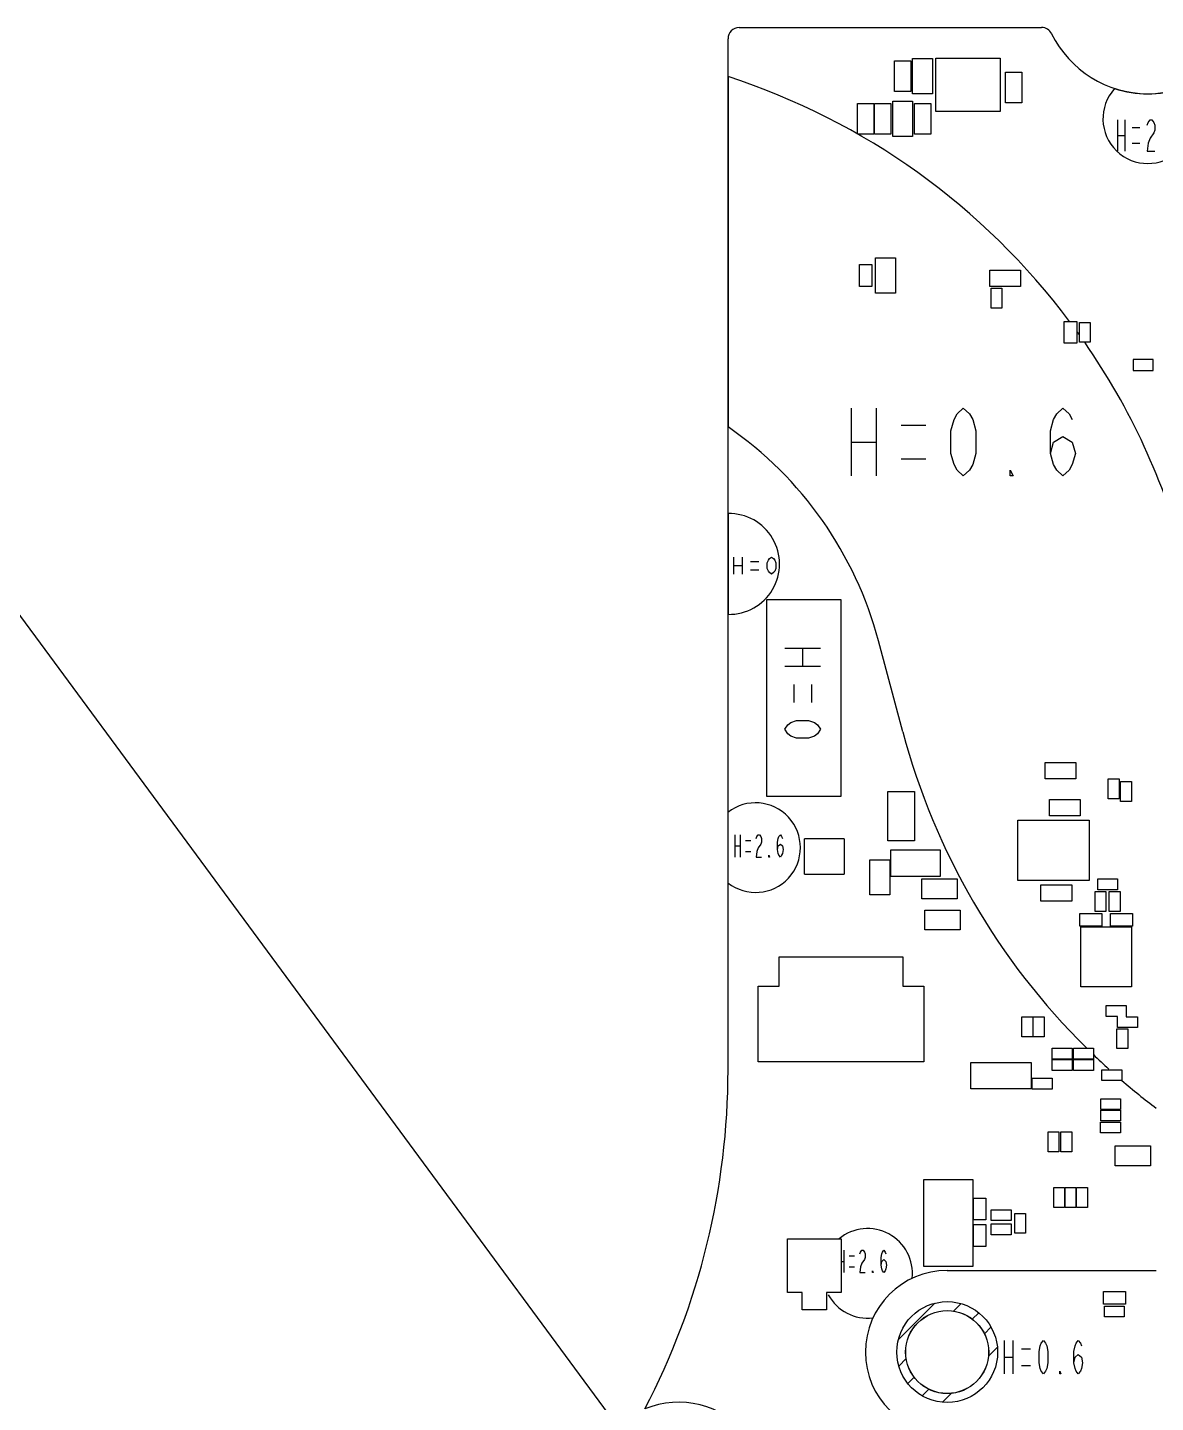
# Model space of a CAD drawing. Header units: millimetres. Extents: x 0 to 841, y 0 to 594.
# Drawn here: x 355.2 to 405.5, y 408 to 469.3 of the extents above; entities that cross this region are included whole.
import ezdxf

# ---------------------------------------------------------------- set-up
doc = ezdxf.new("R2010")
doc.units = ezdxf.units.MM
doc.header["$LTSCALE"] = 46.255
doc.layers.get('0').update_dxf_attribs({"linetype": 'CONTINUOUS'})
for name, color, linetype in [('ASSEM_MEM', 7, 'CONTINUOUS'), ('DETAIL', 7, 'CONTINUOUS'), ('R_0201_406', 7, 'CONTINUOUS')]:
    doc.layers.add(name, color=color, linetype=linetype)
doc.styles.get("Standard").update_dxf_attribs({"font": 'txt', "width": 0.8})
doc.dimstyles.get("Standard").update_dxf_attribs({"dimtxt": 3, "dimasz": 2.1, "dimexe": 2, "dimexo": 1, "dimtad": 1, "dimzin": 0, "dimdsep": 46, "dimtxsty": 'STANDARD', "dimblk": '_FILLED', "dimblk1": '_FILLED', "dimblk2": '_FILLED', "dimcen": 0.09, "dimazin": 0, "dimtol": 1, "dimtp": 0.01, "dimtm": 0.01, "dimtfac": 1, "dimtofl": 0, "dimtmove": 0, "dimatfit": 3, "dimldrblk": '_FILLED', "dimfxl": 1, "dimtolj": 1, "dimtzin": 0, "dimarcsym": 0})

# ---------------------------------------------------------------- blocks, each defined once
blk = doc.blocks.new('_FILLED')
at = {"color": 0, "linetype": 'BYBLOCK'}
blk.add_solid([(0, 0), (-1, 0.167), (-1, -0.167)], dxfattribs=at)

msp = doc.modelspace()

# ---------------------------------------------------------------- linework, layer by layer
at = {"layer": 'ASSEM_MEM', "color": 7, "linetype": 'CONTINUOUS'}
for p, q in [((386.447, 422.802), (386.447, 468.822)), ((386.947, 469.322), (400.44, 469.322)), ((393.877, 466.462), (393.877, 467.834)), ((393.877, 467.834), (394.601, 467.834)), ((394.601, 467.834), (394.601, 466.462)), ((394.684, 466.36), (394.684, 467.935)), ((394.684, 467.935), (395.573, 467.935)), ((395.573, 467.935), (395.573, 466.36)), ((395.725, 465.576), (395.725, 467.957)), ((395.725, 467.957), (398.595, 467.957)), ((398.595, 467.957), (398.595, 465.576)), ((398.83, 465.954), (398.83, 467.326)), ((398.83, 467.326), (399.554, 467.326)), ((399.554, 467.326), (399.554, 465.954)), ((394.601, 466.462), (393.877, 466.462)), ((395.573, 466.36), (394.684, 466.36)), ((392.226, 464.557), (392.226, 465.929)), ((392.226, 465.929), (392.95, 465.929)), ((392.95, 465.929), (392.95, 464.557)), ((392.988, 464.557), (392.988, 465.929)), ((392.988, 465.929), (393.712, 465.929)), ((393.712, 465.929), (393.712, 464.557)), ((393.795, 464.455), (393.795, 466.03)), ((393.795, 466.03), (394.684, 466.03)), ((394.684, 466.03), (394.684, 464.455)), ((394.766, 464.557), (394.766, 465.929)), ((394.766, 465.929), (395.49, 465.929)), ((395.49, 465.929), (395.49, 464.557)), ((399.554, 465.954), (398.83, 465.954)), ((398.595, 465.576), (395.725, 465.576)), ((392.95, 464.557), (392.226, 464.557)), ((393.712, 464.557), (392.988, 464.557)), ((395.49, 464.557), (394.766, 464.557)), ((394.684, 464.455), (393.795, 464.455)), ((393.033, 457.47), (393.033, 459.045)), ((393.033, 459.045), (393.922, 459.045)), ((393.922, 459.045), (393.922, 457.47)), ((392.309, 457.769), (392.309, 458.747)), ((392.309, 458.747), (392.868, 458.747)), ((392.868, 458.747), (392.868, 457.769)), ((398.125, 457.769), (398.125, 458.493)), ((398.125, 458.493), (399.497, 458.493)), ((399.497, 458.493), (399.497, 457.769)), ((392.868, 457.769), (392.309, 457.769)), ((399.497, 457.769), (398.125, 457.769)), ((393.922, 457.47), (393.033, 457.47)), ((398.189, 456.797), (398.189, 457.686)), ((398.189, 457.686), (398.671, 457.686)), ((398.671, 457.686), (398.671, 456.797)), ((398.671, 456.797), (398.189, 456.797)), ((401.453, 455.229), (401.453, 456.207)), ((401.453, 456.207), (402.012, 456.207)), ((402.012, 456.207), (402.012, 455.229)), ((402.126, 455.273), (402.126, 456.162)), ((402.126, 456.162), (402.608, 456.162)), ((402.608, 456.162), (402.608, 455.273)), ((402.012, 455.229), (401.453, 455.229)), ((402.608, 455.273), (402.126, 455.273)), ((400.602, 435.798), (400.602, 436.522)), ((400.602, 436.522), (401.973, 436.522)), ((401.973, 436.522), (401.973, 435.798)), ((401.973, 435.798), (400.602, 435.798)), ((403.414, 434.898), (403.414, 435.787)), ((403.414, 435.787), (403.896, 435.787)), ((403.896, 435.787), (403.896, 434.898)), ((403.965, 434.788), (403.965, 435.677)), ((403.965, 435.677), (404.447, 435.677)), ((404.447, 435.677), (404.447, 434.788)), ((393.579, 433.023), (393.579, 435.232)), ((393.579, 435.232), (394.773, 435.232)), ((394.773, 435.232), (394.773, 433.023)), ((400.792, 434.147), (400.792, 434.871)), ((400.792, 434.871), (402.164, 434.871)), ((402.164, 434.871), (402.164, 434.147)), ((403.896, 434.898), (403.414, 434.898)), ((404.447, 434.788), (403.965, 434.788)), ((399.372, 431.258), (399.372, 433.95)), ((399.372, 433.95), (402.568, 433.95)), ((402.164, 434.147), (400.792, 434.147)), ((402.568, 433.95), (402.568, 431.258)), ((389.858, 431.537), (389.858, 433.112)), ((391.636, 433.112), (389.858, 433.112)), ((391.636, 433.112), (391.636, 431.537)), ((394.773, 433.023), (393.579, 433.023)), ((393.705, 431.435), (393.705, 432.629)), ((393.705, 432.629), (395.915, 432.629)), ((395.915, 432.629), (395.915, 431.435)), ((392.779, 430.61), (392.779, 432.185)), ((392.779, 432.185), (393.668, 432.185)), ((393.668, 432.185), (393.668, 430.61)), ((389.858, 431.537), (391.636, 431.537)), ((395.915, 431.435), (393.705, 431.435)), ((395.103, 430.445), (395.103, 431.334)), ((395.103, 431.334), (396.678, 431.334)), ((396.678, 431.334), (396.678, 430.445)), ((402.568, 431.258), (399.372, 431.258)), ((400.411, 430.337), (400.411, 431.061)), ((400.411, 431.061), (401.783, 431.061)), ((401.783, 431.061), (401.783, 430.337)), ((402.826, 429.875), (402.826, 430.764)), ((402.826, 430.764), (403.308, 430.764)), ((402.943, 430.844), (402.943, 431.326)), ((402.943, 431.326), (403.832, 431.326)), ((403.832, 430.844), (402.943, 430.844)), ((403.308, 430.764), (403.308, 429.875)), ((403.461, 429.875), (403.461, 430.764)), ((403.461, 430.764), (403.943, 430.764)), ((403.832, 431.326), (403.832, 430.844)), ((403.943, 430.764), (403.943, 429.875)), ((393.668, 430.61), (392.779, 430.61)), ((396.678, 430.445), (395.103, 430.445)), ((401.783, 430.337), (400.411, 430.337)), ((395.229, 429.048), (395.229, 429.937)), ((395.229, 429.937), (396.804, 429.937)), ((396.804, 429.937), (396.804, 429.048)), ((402.153, 429.218), (402.153, 429.777)), ((402.153, 429.777), (403.131, 429.777)), ((403.308, 429.875), (402.826, 429.875)), ((403.131, 429.777), (403.131, 429.218)), ((403.943, 429.875), (403.461, 429.875)), ((403.512, 429.218), (403.512, 429.777)), ((403.512, 429.777), (404.49, 429.777)), ((404.49, 429.777), (404.49, 429.218)), ((396.804, 429.048), (395.229, 429.048)), ((403.131, 429.218), (402.153, 429.218)), ((402.187, 426.511), (402.187, 429.181)), ((402.187, 429.181), (404.456, 429.181)), ((404.49, 429.218), (403.512, 429.218)), ((404.456, 429.181), (404.456, 426.511)), ((388.732, 426.542), (388.732, 427.854)), ((388.732, 427.854), (394.249, 427.854)), ((394.249, 427.854), (394.249, 426.542)), ((387.8, 423.161), (387.8, 426.542)), ((387.8, 426.542), (388.732, 426.542)), ((394.249, 426.542), (395.181, 426.542)), ((395.181, 426.542), (395.181, 423.161)), ((404.456, 426.511), (402.187, 426.511)), ((403.318, 425.192), (403.318, 425.675)), ((403.318, 425.675), (404.207, 425.675)), ((404.207, 425.675), (404.207, 425.174)), ((399.56, 424.285), (399.56, 425.174)), ((399.56, 425.174), (400.043, 425.174)), ((400.043, 425.174), (400.043, 424.285)), ((400.068, 424.285), (400.068, 425.174)), ((400.068, 425.174), (400.551, 425.174)), ((400.551, 425.174), (400.551, 424.285)), ((403.828, 425.192), (403.318, 425.192)), ((403.802, 423.752), (403.802, 424.641)), ((403.802, 424.641), (404.285, 424.641)), ((403.828, 424.692), (403.828, 425.192)), ((404.717, 424.692), (403.828, 424.692)), ((404.207, 425.174), (404.717, 425.174)), ((404.285, 424.641), (404.285, 423.752)), ((404.717, 425.174), (404.717, 424.692)), ((400.043, 424.285), (399.56, 424.285)), ((400.551, 424.285), (400.068, 424.285)), ((400.908, 423.287), (400.908, 423.77)), ((400.908, 423.77), (401.797, 423.77)), ((401.797, 423.77), (401.797, 423.287)), ((401.861, 423.287), (401.861, 423.77)), ((401.861, 423.77), (402.75, 423.77)), ((402.75, 423.77), (402.75, 423.287)), ((404.285, 423.752), (403.802, 423.752)), ((395.181, 423.161), (387.8, 423.161)), ((397.288, 421.955), (397.288, 423.136)), ((397.288, 423.136), (399.979, 423.136)), ((399.979, 423.136), (399.979, 421.955)), ((401.797, 423.287), (400.908, 423.287)), ((400.908, 422.779), (400.908, 423.262)), ((400.908, 423.262), (401.797, 423.262)), ((401.797, 422.779), (400.908, 422.779)), ((401.797, 423.262), (401.797, 422.779)), ((402.75, 423.287), (401.861, 423.287)), ((401.861, 422.779), (401.861, 423.262)), ((401.861, 423.262), (402.75, 423.262)), ((402.75, 422.779), (401.861, 422.779)), ((402.75, 423.262), (402.75, 422.779)), ((403.129, 422.329), (403.129, 422.812)), ((403.129, 422.812), (404.018, 422.812)), ((404.018, 422.812), (404.018, 422.329)), ((400.018, 421.948), (400.018, 422.431)), ((400.018, 422.431), (400.907, 422.431)), ((400.907, 422.431), (400.907, 421.948)), ((404.018, 422.329), (403.129, 422.329)), ((399.979, 421.955), (397.288, 421.955)), ((400.907, 421.948), (400.018, 421.948)), ((403.078, 421.034), (403.078, 421.517)), ((403.078, 421.517), (403.967, 421.517)), ((403.967, 421.034), (403.078, 421.034)), ((403.078, 420.526), (403.078, 421.009)), ((403.078, 421.009), (403.967, 421.009)), ((403.967, 421.517), (403.967, 421.034)), ((403.967, 421.009), (403.967, 420.526)), ((403.066, 419.993), (403.066, 420.475)), ((403.066, 420.475), (403.955, 420.475)), ((403.967, 420.526), (403.078, 420.526)), ((403.955, 420.475), (403.955, 419.993)), ((400.73, 419.144), (400.73, 420.033)), ((400.73, 420.033), (401.213, 420.033)), ((401.213, 420.033), (401.213, 419.144)), ((401.302, 419.15), (401.302, 420.039)), ((401.302, 420.039), (401.784, 420.039)), ((401.784, 420.039), (401.784, 419.15)), ((403.955, 419.993), (403.066, 419.993)), ((401.213, 419.144), (400.73, 419.144)), ((401.784, 419.15), (401.302, 419.15)), ((403.718, 418.524), (403.718, 419.413)), ((403.718, 419.413), (405.293, 419.413)), ((405.293, 419.413), (405.293, 418.524)), ((405.293, 418.524), (403.718, 418.524)), ((395.18, 414.036), (395.18, 417.908)), ((395.18, 417.908), (397.365, 417.908)), ((397.365, 417.908), (397.365, 414.036)), ((400.983, 416.665), (400.983, 417.554)), ((400.983, 417.554), (401.465, 417.554)), ((401.465, 417.554), (401.465, 416.665)), ((401.491, 416.665), (401.491, 417.554)), ((401.491, 417.554), (401.973, 417.554)), ((401.973, 417.554), (401.973, 416.665)), ((401.999, 416.665), (401.999, 417.554)), ((401.999, 417.554), (402.481, 417.554)), ((402.481, 417.554), (402.481, 416.665)), ((397.397, 416.107), (397.397, 417.085)), ((397.397, 417.085), (397.955, 417.085)), ((397.955, 417.085), (397.955, 416.107)), ((401.465, 416.665), (400.983, 416.665)), ((401.973, 416.665), (401.491, 416.665)), ((402.481, 416.665), (401.999, 416.665)), ((397.955, 416.107), (397.397, 416.107)), ((398.194, 416.082), (398.194, 416.564)), ((398.194, 416.564), (399.083, 416.564)), ((399.083, 416.082), (398.194, 416.082)), ((399.083, 416.564), (399.083, 416.082)), ((399.238, 415.513), (399.238, 416.402)), ((399.238, 416.402), (399.721, 416.402)), ((399.721, 416.402), (399.721, 415.513)), ((397.397, 414.926), (397.397, 415.904)), ((397.397, 415.904), (397.956, 415.904)), ((397.956, 415.904), (397.956, 414.926)), ((398.194, 415.447), (398.194, 415.929)), ((398.194, 415.929), (399.083, 415.929)), ((399.083, 415.447), (398.194, 415.447)), ((399.083, 415.929), (399.083, 415.447)), ((399.721, 415.513), (399.238, 415.513)), ((389.106, 412.865), (389.106, 415.266)), ((389.106, 415.266), (391.498, 415.266)), ((391.498, 415.266), (391.498, 412.865)), ((397.956, 414.926), (397.397, 414.926)), ((397.365, 414.036), (395.18, 414.036)), ((389.756, 412.865), (389.106, 412.865)), ((389.756, 412.096), (389.756, 412.865)), ((390.848, 412.865), (390.848, 412.096)), ((391.498, 412.865), (390.848, 412.865)), ((403.204, 412.352), (403.204, 412.911)), ((403.204, 412.911), (404.182, 412.911)), ((404.182, 412.352), (403.204, 412.352)), ((404.182, 412.911), (404.182, 412.352)), ((390.848, 412.096), (389.756, 412.096)), ((403.242, 411.781), (403.242, 412.263)), ((403.242, 412.263), (404.131, 412.263)), ((404.131, 411.781), (403.242, 411.781)), ((404.131, 412.263), (404.131, 411.781))]:
    msp.add_line(p, q, dxfattribs=at)
at = {"layer": 'ASSEM_MEM', "color": 4, "linetype": 'CONTINUOUS'}
for p, q in [((386.447, 467.132), (386.447, 451.502)), ((386.447, 447.632), (386.447, 443.133)), ((388.177, 435.002), (388.177, 443.802)), ((388.177, 443.802), (391.477, 443.802)), ((391.477, 443.802), (391.477, 435.002)), ((394.248, 437.889), (393.164, 441.949)), ((391.477, 435.002), (388.177, 435.002)), ((386.444, 434.297), (386.444, 431.147)), ((396.226, 413.858), (405.557, 413.859))]:
    msp.add_line(p, q, dxfattribs=at)
at = {"layer": 'ASSEM_MEM', "color": 40, "linetype": 'CONTINUOUS'}
for p, q in [((403.82, 465.204), (403.82, 463.804)), ((404.154, 465.204), (404.154, 463.804)), ((405.195, 465.087), (405.279, 465.204)), ((405.279, 465.204), (405.362, 465.204)), ((405.362, 465.204), (405.445, 465.087)), ((403.82, 464.504), (404.154, 464.504)), ((404.487, 464.854), (404.82, 464.854)), ((405.154, 464.97), (405.195, 465.087)), ((405.445, 464.62), (405.279, 464.387)), ((405.445, 465.087), (405.487, 464.97)), ((405.487, 464.737), (405.445, 464.62)), ((405.487, 464.97), (405.487, 464.737)), ((404.487, 464.154), (404.82, 464.154)), ((405.195, 464.154), (405.154, 463.804)), ((405.279, 464.387), (405.195, 464.154)), ((405.154, 463.804), (405.487, 463.804)), ((391.947, 452.332), (391.947, 449.312)), ((393.058, 452.332), (393.058, 449.312)), ((396.67, 452.08), (396.947, 452.332)), ((396.947, 452.332), (397.225, 452.08)), ((401.114, 452.08), (401.392, 452.332)), ((401.392, 452.332), (401.67, 452.08)), ((396.392, 451.325), (396.531, 451.828)), ((396.531, 451.828), (396.67, 452.08)), ((397.225, 452.08), (397.364, 451.828)), ((397.364, 451.828), (397.503, 451.325)), ((400.836, 451.325), (400.975, 451.828)), ((400.975, 451.828), (401.114, 452.08)), ((401.67, 452.08), (401.808, 451.828)), ((394.17, 451.577), (395.281, 451.577)), ((396.392, 450.318), (396.392, 451.325)), ((397.503, 451.325), (397.503, 450.318)), ((400.836, 450.318), (400.836, 451.325)), ((400.975, 450.822), (401.392, 451.073)), ((401.392, 451.073), (401.808, 450.822)), ((391.947, 450.822), (393.058, 450.822)), ((400.836, 450.318), (400.975, 450.822)), ((401.808, 450.822), (401.947, 450.318)), ((394.17, 450.067), (395.281, 450.067)), ((396.531, 449.815), (396.392, 450.318)), ((396.67, 449.563), (396.531, 449.815)), ((397.364, 449.815), (397.225, 449.563)), ((397.503, 450.318), (397.364, 449.815)), ((400.975, 449.815), (400.836, 450.318)), ((401.114, 449.563), (400.975, 449.815)), ((401.808, 449.815), (401.67, 449.563)), ((401.947, 450.318), (401.808, 449.815)), ((396.947, 449.312), (396.67, 449.563)), ((397.225, 449.563), (396.947, 449.312)), ((399.031, 449.312), (399.031, 449.563)), ((399.031, 449.563), (399.17, 449.312)), ((399.17, 449.312), (399.031, 449.312)), ((401.392, 449.312), (401.114, 449.563)), ((401.67, 449.563), (401.392, 449.312)), ((386.697, 445.682), (386.697, 444.932)), ((387.073, 445.682), (387.073, 444.932)), ((387.449, 445.494), (387.825, 445.494)), ((388.201, 445.432), (388.248, 445.557)), ((388.248, 445.557), (388.295, 445.619)), ((388.295, 445.619), (388.389, 445.682)), ((388.389, 445.682), (388.483, 445.619)), ((388.483, 445.619), (388.53, 445.557)), ((388.53, 445.557), (388.577, 445.432)), ((386.697, 445.307), (387.073, 445.307)), ((387.449, 445.119), (387.825, 445.119)), ((388.201, 445.182), (388.201, 445.432)), ((388.248, 445.057), (388.201, 445.182)), ((388.295, 444.994), (388.248, 445.057)), ((388.389, 444.932), (388.295, 444.994)), ((388.483, 444.994), (388.389, 444.932)), ((388.53, 445.057), (388.483, 444.994)), ((388.577, 445.182), (388.53, 445.057)), ((388.577, 445.432), (388.577, 445.182)), ((390.577, 441.602), (388.977, 441.602)), ((389.777, 441.602), (389.777, 440.802)), ((390.577, 440.802), (388.977, 440.802)), ((389.377, 440.002), (389.377, 439.202)), ((390.177, 440.002), (390.177, 439.202)), ((388.977, 438.002), (389.11, 438.202)), ((389.11, 438.202), (389.244, 438.302)), ((389.244, 438.302), (389.51, 438.402)), ((389.51, 438.402), (390.044, 438.402)), ((390.044, 438.402), (390.31, 438.302)), ((390.31, 438.302), (390.444, 438.202)), ((390.444, 438.202), (390.577, 438.002)), ((389.11, 437.802), (388.977, 438.002)), ((389.244, 437.702), (389.11, 437.802)), ((389.51, 437.602), (389.244, 437.702)), ((390.044, 437.602), (389.51, 437.602)), ((390.31, 437.702), (390.044, 437.602)), ((390.444, 437.802), (390.31, 437.702)), ((390.577, 438.002), (390.444, 437.802)), ((386.758, 433.298), (386.758, 432.298)), ((386.996, 433.298), (386.996, 432.298)), ((387.71, 433.132), (387.74, 433.215)), ((387.74, 433.215), (387.799, 433.298)), ((387.799, 433.298), (387.859, 433.298)), ((387.859, 433.298), (387.918, 433.215)), ((387.918, 433.215), (387.948, 433.132)), ((388.692, 433.132), (388.722, 433.215)), ((388.722, 433.215), (388.782, 433.298)), ((388.782, 433.298), (388.841, 433.215)), ((388.841, 433.215), (388.871, 433.132)), ((386.758, 432.798), (386.996, 432.798)), ((387.234, 433.048), (387.472, 433.048)), ((387.799, 432.715), (387.74, 432.548)), ((387.918, 432.882), (387.799, 432.715)), ((387.948, 432.965), (387.918, 432.882)), ((387.948, 433.132), (387.948, 432.965)), ((388.662, 432.965), (388.692, 433.132)), ((388.662, 432.632), (388.662, 432.965)), ((388.662, 432.632), (388.692, 432.798)), ((388.692, 432.465), (388.662, 432.632)), ((388.692, 432.798), (388.782, 432.882)), ((388.782, 432.882), (388.871, 432.798)), ((388.871, 432.798), (388.901, 432.632)), ((388.901, 432.632), (388.871, 432.465)), ((387.234, 432.548), (387.472, 432.548)), ((387.74, 432.548), (387.71, 432.298)), ((387.71, 432.298), (387.948, 432.298)), ((388.276, 432.298), (388.276, 432.382)), ((388.276, 432.382), (388.305, 432.298)), ((388.305, 432.298), (388.276, 432.298)), ((388.722, 432.382), (388.692, 432.465)), ((388.782, 432.298), (388.722, 432.382)), ((388.841, 432.382), (388.782, 432.298)), ((388.871, 432.465), (388.841, 432.382)), ((391.498, 414.259), (391.61, 414.259)), ((391.61, 414.759), (391.61, 413.759)), ((391.848, 414.509), (392.086, 414.509)), ((392.324, 414.593), (392.354, 414.676)), ((392.354, 414.676), (392.414, 414.759)), ((392.414, 414.759), (392.473, 414.759)), ((392.533, 414.343), (392.414, 414.176)), ((392.473, 414.759), (392.533, 414.676)), ((392.533, 414.676), (392.562, 414.593)), ((392.562, 414.426), (392.533, 414.343)), ((392.562, 414.593), (392.562, 414.426)), ((393.277, 414.426), (393.306, 414.593)), ((393.277, 414.093), (393.277, 414.426)), ((393.277, 414.093), (393.306, 414.259)), ((393.306, 414.593), (393.336, 414.676)), ((393.306, 414.259), (393.396, 414.343)), ((393.336, 414.676), (393.396, 414.759)), ((393.396, 414.759), (393.455, 414.676)), ((393.396, 414.343), (393.485, 414.259)), ((393.455, 414.676), (393.485, 414.593)), ((393.485, 414.259), (393.515, 414.093)), ((391.848, 414.009), (392.086, 414.009)), ((392.354, 414.009), (392.324, 413.759)), ((392.324, 413.759), (392.562, 413.759)), ((392.414, 414.176), (392.354, 414.009)), ((392.89, 413.759), (392.89, 413.843)), ((392.89, 413.843), (392.919, 413.759)), ((392.919, 413.759), (392.89, 413.759)), ((393.306, 413.926), (393.277, 414.093)), ((393.336, 413.843), (393.306, 413.926)), ((393.396, 413.759), (393.336, 413.843)), ((393.455, 413.843), (393.396, 413.759)), ((393.485, 413.926), (393.455, 413.843)), ((393.515, 414.093), (393.485, 413.926)), ((398.772, 410.734), (398.772, 409.234)), ((399.161, 410.734), (399.161, 409.234)), ((400.377, 410.484), (400.425, 410.609)), ((400.425, 410.609), (400.522, 410.734)), ((400.522, 410.734), (400.62, 410.609)), ((400.62, 410.609), (400.668, 410.484)), ((401.932, 410.484), (401.981, 410.609)), ((401.981, 410.609), (402.078, 410.734)), ((402.078, 410.734), (402.175, 410.609)), ((402.175, 410.609), (402.224, 410.484)), ((398.772, 409.984), (399.161, 409.984)), ((399.55, 410.359), (399.939, 410.359)), ((400.328, 410.234), (400.377, 410.484)), ((400.328, 409.734), (400.328, 410.234)), ((400.668, 410.484), (400.717, 410.234)), ((400.717, 410.234), (400.717, 409.734)), ((401.883, 410.234), (401.932, 410.484)), ((401.883, 409.734), (401.883, 410.234)), ((401.883, 409.734), (401.932, 409.984)), ((401.932, 409.984), (402.078, 410.109)), ((402.078, 410.109), (402.224, 409.984)), ((402.224, 409.984), (402.272, 409.734)), ((399.55, 409.609), (399.939, 409.609)), ((400.377, 409.484), (400.328, 409.734)), ((400.425, 409.359), (400.377, 409.484)), ((400.522, 409.234), (400.425, 409.359)), ((400.62, 409.359), (400.522, 409.234)), ((400.668, 409.484), (400.62, 409.359)), ((400.717, 409.734), (400.668, 409.484)), ((401.252, 409.234), (401.252, 409.359)), ((401.252, 409.359), (401.3, 409.234)), ((401.932, 409.484), (401.883, 409.734)), ((401.981, 409.359), (401.932, 409.484)), ((402.078, 409.234), (401.981, 409.359)), ((402.175, 409.359), (402.078, 409.234)), ((402.224, 409.484), (402.175, 409.359)), ((402.272, 409.734), (402.224, 409.484)), ((401.3, 409.234), (401.252, 409.234))]:
    msp.add_line(p, q, dxfattribs=at)
at = {"layer": 'ASSEM_MEM', "color": 2, "linetype": 'CONTINUOUS'}
for p, q in [((394.045, 410.759), (395.68, 412.394)), ((396.514, 412.039), (396.849, 412.374)), ((397.348, 411.684), (397.633, 411.969)), ((397.885, 411.032), (398.181, 411.328)), ((394.065, 409.59), (394.4, 409.925)), ((398.068, 410.025), (398.467, 410.424)), ((394.47, 408.806), (394.755, 409.091)), ((395.111, 408.258), (395.407, 408.553)), ((396.015, 407.972), (396.414, 408.371))]:
    msp.add_line(p, q, dxfattribs=at)
at = {"layer": 'ASSEM_MEM', "color": 4, "linetype": 'CONTINUOUS'}
for radius in [2.25, 1.85]:
    msp.add_circle((396.227, 410.212), radius, dxfattribs=at)
at = {"layer": 'ASSEM_MEM', "color": 7, "linetype": 'CONTINUOUS'}
msp.add_circle((396.227, 410.212), 1.854, dxfattribs=at)
for centre, radius, start, end in [((386.947, 468.822), 0.5, 90, 180), ((400.44, 468.822), 0.5, 26.08758, 90), ((405.177, 471.142), 4.775, 206.09179, 333.90821), ((353.747, 422.802), 32.7, 332.44841, 360)]:
    msp.add_arc(centre, radius, start, end, dxfattribs=at)
at = {"layer": 'ASSEM_MEM', "color": 4, "linetype": 'CONTINUOUS'}
for centre, radius, start, end in [((376.807, 437.585), 31.08, 36.81211, 71.92936), ((405.177, 465.252), 2, 137.741, 42.259), ((405.177, 471.142), 4.78, 251.96062, 288.03938), ((376.807, 437.585), 31.08, 35.44356, 35.75331), ((376.807, 437.585), 31.08, 14.94, 34.69174), ((376.807, 437.585), 16.93, 14.94, 55.28856), ((386.497, 445.382), 2.25, 268.72666, 91.27334), ((424.277, 445.902), 31.08, 194.94, 225.35921), ((387.677, 432.722), 2, 231.95249, 128.04751), ((424.277, 445.902), 31.08, 226.15683, 227.89414), ((424.277, 445.902), 31.08, 229.32285, 232.96401), ((392.677, 413.722), 2, 353.8339, 129.45817), ((396.227, 410.208), 3.65, 90.01, 270.01), ((392.677, 413.722), 2, 208.74247, 276.75151), ((384.247, 403.972), 4, 184.4661, 112.15344)]:
    msp.add_arc(centre, radius, start, end, dxfattribs=at)
at = {"layer": 'R_0201_406', "color": 6, "linetype": 'CONTINUOUS'}
for p, q in [((404.526, 454.499), (404.526, 454.016)), ((405.415, 454.499), (404.526, 454.499)), ((405.415, 454.016), (405.415, 454.499)), ((404.526, 454.016), (405.415, 454.016))]:
    msp.add_line(p, q, dxfattribs=at)

# ---------------------------------------------------------------- leaders
at = {"layer": 'DETAIL', "color": 2, "linetype": 'CONTINUOUS'}
msp.add_leader([(383.354, 404.421), (353.114, 445.441)], dimstyle='STANDARD', override={"dimtad": 0}, dxfattribs=at)

doc.saveas('drawing.dxf')
